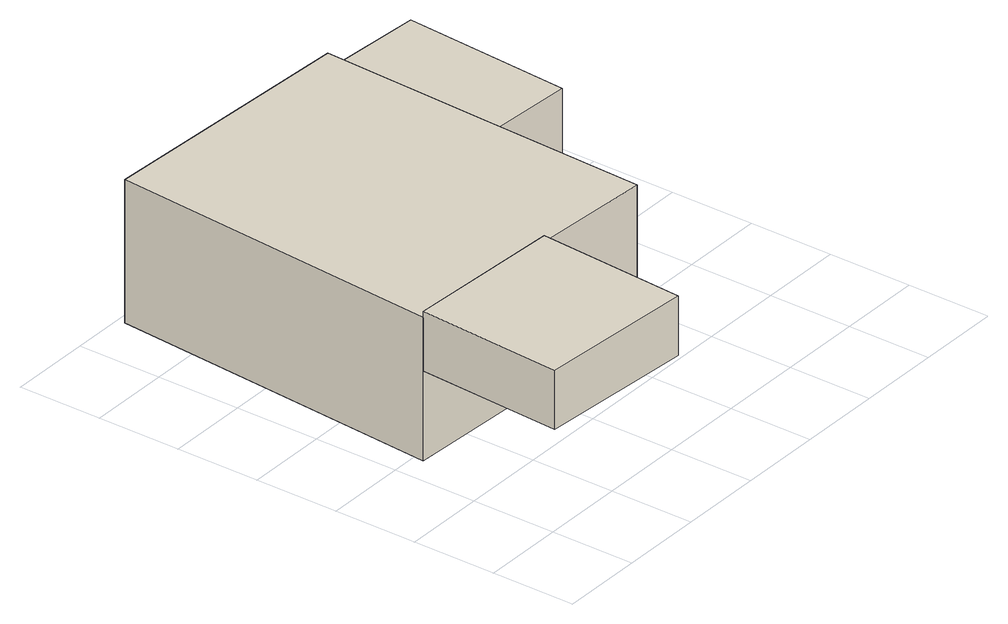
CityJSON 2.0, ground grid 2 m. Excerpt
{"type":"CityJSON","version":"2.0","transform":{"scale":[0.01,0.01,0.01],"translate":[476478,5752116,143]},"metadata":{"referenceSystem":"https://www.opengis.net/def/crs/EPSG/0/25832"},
"CityObjects":{
"building1":{"type":"Building","attributes":{"Gemeindeschluessel":"05754036","function":"31001_2723"},"address":[{"country":"Germany","locality":"Schloß Holte-Stukenbrock","thoroughfareNumber":"80","thoroughfareName":"Flugplatzstraße"}],"children":["building1-1","building1-2"]},
"building1-1":{"type":"BuildingPart","attributes":{"BezugspunktDach":"2000","measuredHeight":3.4},"parents":["building1"],"geometry":[{"type":"Solid","lod":"1","boundaries":[[[[0,1,2,3,4,5]],[[6,7,8,9,10,11]],[[6,11,5,4]],[[7,6,4,3]],[[8,7,3,2]],[[9,8,2,1]],[[10,9,1,0]],[[11,10,0,5]]]]}]},
"building1-2":{"type":"BuildingPart","attributes":{"BezugspunktDach":"2000","measuredHeight":1.41},"address":[{"country":"Germany","locality":"Schloß Holte-Stukenbrock","thoroughfareNumber":"80","thoroughfareName":"Flugplatzstraße"}],"parents":["building1"],"geometry":[{"type":"Solid","lod":"1","boundaries":[[[[12,13,14,15]],[[16,17,18,19]],[[16,19,15,14]],[[17,16,14,13]],[[18,17,13,12]],[[19,18,12,15]]]]}]},
"building2":{"type":"Building","attributes":{"Gemeindeschluessel":"05754036","BezugspunktDach":"2000","function":"51009_1610","measuredHeight":2.98},"address":[{"country":"Germany"}],"geometry":[{"type":"Solid","lod":"1","boundaries":[[[[20,21,22,23]],[[24,25,26,27]],[[24,27,23,22]],[[25,24,22,21]],[[26,25,21,20]],[[27,26,20,23]]]]}]}
},
"vertices":[
[769,1149,380],[129,1182,380],[64,377,380],[447,358,380],[737,341,380],[752,740,380],[737,341,40],[447,358,40],[64,377,40],[129,1182,40],[769,1149,40],[752,740,40],
[64,377,395],[42,26,395],[423,0,395],[447,358,395],[423,0,254],[42,26,254],[64,377,254],[447,358,254],
[769,1149,341],[752,740,341],[996,726,341],[1024,1131,341],[996,726,43],[752,740,43],[769,1149,43],[1024,1131,43]
]}
